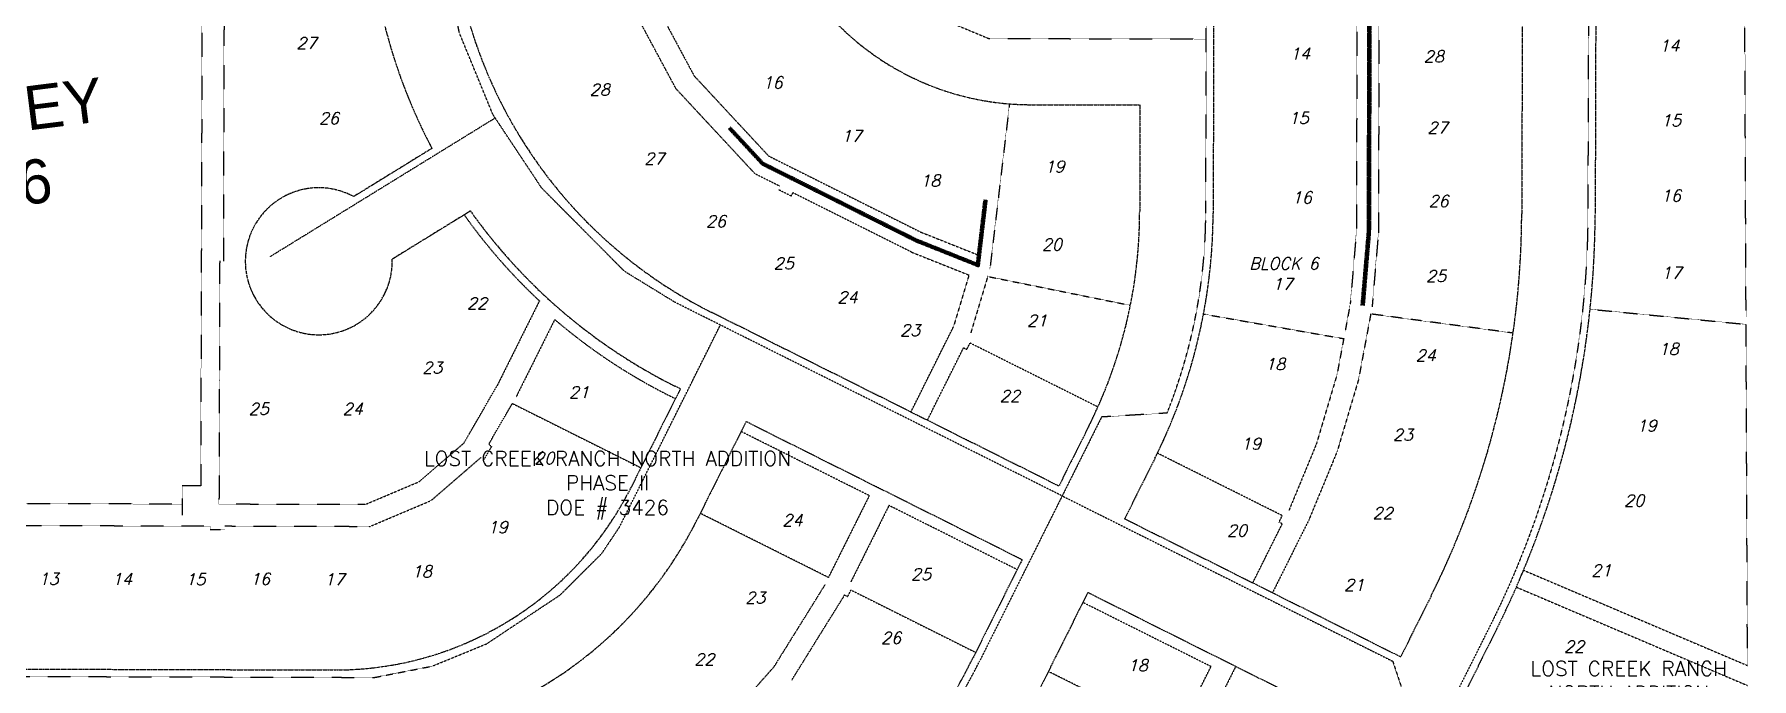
# Model space of a CAD drawing. Header units: feet. Extents: x 2327405 to 2393004, y 6977726 to 7089689.
# Drawn here: x 2341284 to 2342452, y 7041800 to 7042238 of the extents above; entities that cross this region are included whole.
import ezdxf

# ---------------------------------------------------------------- set-up
doc = ezdxf.new("R2010")
doc.units = ezdxf.units.FT
doc.header["$MEASUREMENT"] = 0
for name, pattern in [('HIDDEN2', [0.1875, 0.125, -0.0625]), ('HIDN200', [0.75, 0.5, -0.25]), ('HIDN50', [0.1875, 0.125, -0.0625]), ('PHNTM50', [1.5, 1, -0.1, 0.1, -0.1, 0.1, -0.1])]:
    doc.linetypes.add(name, pattern=pattern)
doc.layers.get('0').update_dxf_attribs({"linetype": 'CONTINUOUS'})
for name, color, linetype in [('s-adjoiner-txt', 2, 'CONTINUOUS'), ('s-easement', 252, 'HIDDEN2'), ('s-lot no.', 252, 'CONTINUOUS'), ('s-row', 252, 'PHNTM50'), ('s-survey-abs', 252, 'CONTINUOUS'), ('s-w', 251, 'HIDN50'), ('s-wall', 252, 'HIDN200')]:
    doc.layers.add(name, color=color, linetype=linetype)
doc.styles.add('L100', font='simplex.shx', dxfattribs={"height": 10})
doc.styles.add('LS80', font='simplex.shx', dxfattribs={"oblique": 15, "height": 8})
doc.styles.add('SHADOW', font='shadow')

# ---------------------------------------------------------------- blocks, each defined once
blk = doc.blocks.new('2005042-10b')
at = {"layer": 's-easement'}
for p, q in [((2342184.40707, 7042449.94328), (2342183.42654, 7042104.12495)), ((2342199.40701, 7042449.90075), (2342198.42474, 7042103.4683)), ((2342448.64745, 7042046.19182), (2342447.00514, 7042449.19871)), ((2341398.28205, 7042406.96392), (2341396.93343, 7041931.32757)), ((2341720.42734, 7042201.41115), (2341683.20514, 7042270.73676)), ((2341699.76509, 7042271.60361), (2341732.72871, 7042210.2095)), ((2341412.84271, 7042251.99556), (2341412.36708, 7042084.24939)), ((2341732.72871, 7042210.2095), (2341783.43339, 7042155.6735)), ((2341774.29734, 7042143.47065), (2341720.42734, 7042201.41115)), ((2341947.35398, 7042191.13117), (2341933.99218, 7042078.56633)), ((2341783.43339, 7042155.6735), (2341886.93838, 7042103.93671)), ((2341791.06706, 7042135.08833), (2341774.29734, 7042143.47065)), ((2341798.89412, 7042128.38108), (2341789.9493, 7042132.85213)), ((2341798.89412, 7042128.38108), (2341800.01188, 7042130.61728)), ((2341880.79862, 7042090.23617), (2341800.01188, 7042130.61728)), ((2341886.93838, 7042103.93671), (2341927.36174, 7042087.83392)), ((2342183.42654, 7042104.12495), (2342179.26845, 7042055.13443)), ((2342198.42474, 7042103.4683), (2342194.15086, 7042053.11366)), ((2341409.86709, 7042084.25648), (2341409.39793, 7041918.79217)), ((2341880.79862, 7042090.23617), (2341919.7899, 7042074.70385)), ((2341919.7899, 7042074.70385), (2341909.1513, 7042039.24827)), ((2341932.55594, 7042073.75554), (2341921.00005, 7042035.2429)), ((2341932.55594, 7042073.75554), (2342029.5998, 7042054.13442)), ((2341627.48611, 7042057.12051), (2341598.24561, 7041998.62174)), ((2342079.4268, 7042048.17416), (2342174.82807, 7042031.43862)), ((2342179.26845, 7042055.13443), (2342175.74906, 7042036.35341)), ((2342193.23108, 7042048.20528), (2342184.81756, 7042003.30697)), ((2342290.09371, 7042035.22299), (2342193.23108, 7042048.20528)), ((2342342.502, 7042051.48453), (2342448.66793, 7042041.16627)), ((2341637.92176, 7042044.44897), (2341611.55991, 7041991.70925)), ((2341880.28223, 7041981.49259), (2341909.1513, 7042039.24827)), ((2342449.6137, 7041809.08195), (2342448.66793, 7042041.16627)), ((2341891.46325, 7041975.90378), (2341916.05402, 7042025.10026)), ((2341918.29022, 7042023.9825), (2341916.05402, 7042025.10026)), ((2341918.29022, 7042023.9825), (2341920.52575, 7042028.45491)), ((2342007.53735, 7041984.96231), (2341920.52575, 7042028.45491)), ((2342174.82807, 7042031.43862), (2342170.21809, 7042006.83768)), ((2341576.16269, 7041960.48709), (2341598.24561, 7041998.62174)), ((2342170.21809, 7042006.83768), (2342156.18399, 7041959.69184)), ((2342184.81756, 7042003.30697), (2342170.34104, 7041954.67488)), ((2341592.9961, 7041959.62354), (2341609.06223, 7041987.36788)), ((2341609.06223, 7041987.36788), (2341696.53633, 7041943.64411)), ((2341851.94915, 7041924.66398), (2341764.7372, 7041968.25672)), ((2341545.75166, 7041934.21638), (2341576.16269, 7041960.48709)), ((2341589.89207, 7041949.27442), (2341594.96397, 7041958.033)), ((2341592.9961, 7041959.62354), (2341594.96397, 7041958.033)), ((2342133.02455, 7041911.0581), (2342048.03247, 7041953.54124)), ((2342156.18399, 7041959.69184), (2342137.47899, 7041914.42139)), ((2342170.34104, 7041954.67488), (2342151.03377, 7041907.9468)), ((2341553.77064, 7041921.32179), (2341587.87848, 7041950.786)), ((2341384.43348, 7041931.36301), (2341384.37677, 7041911.36309)), ((2341396.93343, 7041931.32757), (2341384.43348, 7041931.36301)), ((2341508.6287, 7041918.51082), (2341545.75166, 7041934.21638)), ((2341508.6287, 7041918.51082), (2341409.39793, 7041918.79217)), ((2341511.65078, 7041903.50219), (2341553.77064, 7041921.32179)), ((2341851.94915, 7041924.66398), (2341824.1224, 7041868.9936)), ((2341865.36637, 7041917.95741), (2341839.42863, 7041866.06618)), ((2341952.57831, 7041874.36467), (2341865.36637, 7041917.95741)), ((2341403.47606, 7041903.80891), (2341113.47722, 7041904.63117)), ((2341824.1224, 7041868.9936), (2341736.91046, 7041912.58633)), ((2342112.9055, 7041865.21626), (2342133.02522, 7041905.46793)), ((2342151.03377, 7041907.9468), (2342126.32272, 7041858.50969)), ((2342130.78902, 7041906.58569), (2342133.02455, 7041911.0581)), ((2342133.02522, 7041905.46793), (2342130.78902, 7041906.58569)), ((2341403.46897, 7041901.30892), (2341403.47606, 7041903.80891)), ((2341413.46893, 7041901.28056), (2341403.46897, 7041901.30892)), ((2341511.65078, 7041903.50219), (2341413.47602, 7041903.78055)), ((2342297.24206, 7041873.9044), (2342449.6137, 7041809.08195)), ((2341787.24281, 7041808.34848), (2341822.10862, 7041864.41035)), ((2341839.39652, 7041860.4924), (2341837.10904, 7041855.92201)), ((2341839.39652, 7041860.4924), (2341924.40505, 7041818.00103)), ((2342292.30792, 7041862.41936), (2342449.66915, 7041795.47422)), ((2341799.3082, 7041799.3459), (2341833.80225, 7041854.81)), ((2341834.95758, 7041857.12136), (2341833.80225, 7041854.81)), ((2341834.95758, 7041857.12136), (2341837.15866, 7041856.02115)), ((2342084.51433, 7041808.41669), (2341997.30239, 7041852.00942)), ((2341745.39578, 7041761.17974), (2341787.24281, 7041808.34848)), ((2342058.80512, 7041762.57417), (2341973.82938, 7041805.04915)), ((2342101.28484, 7041808.41873), (2342054.1875, 7041714.19544)), ((2342063.27685, 7041765.92882), (2342084.51433, 7041808.41669))]:
    blk.add_line(p, q, dxfattribs=at)
at = {"layer": 's-easement', "flags": 128}
blk.add_lwpolyline([(2341384.39803, 7041918.86306), (2340679.04695, 7041920.86302)], dxfattribs=at)
at = {"layer": 's-easement'}
for radius, start, end in [(383, 215.36715555, 227.0214561), (385.5, 229.44083098, 244.07092244)]:
    blk.add_arc((2341888.58657, 7042337.32677), radius, start, end, dxfattribs=at)
at = {"layer": 's-row'}
for p, q in [((2342088.21175, 7042910.21788), (2342085.96215, 7042116.82399)), ((2342298.2109, 7042909.62245), (2342295.96131, 7042116.22856)), ((2342348.2107, 7042909.48068), (2342345.96111, 7042116.08679)), ((2341961.17076, 7042190.5752), (2342036.17046, 7042190.36255)), ((2342036.17046, 7042190.36255), (2342035.96235, 7042116.96576)), ((2341554.31468, 7042160.84363), (2341501.07335, 7042128.05787)), ((2341580.53223, 7042118.26851), (2341527.29089, 7042085.48276)), ((2341980.96948, 7041931.16425), (2341744.61877, 7042049.30373)), ((2341723.36641, 7041997.32058), (2341719.58089, 7041999.21277)), ((2341723.36641, 7041997.32058), (2341689.95086, 7041930.46917)), ((2341768.09049, 7041974.96533), (2341734.67493, 7041908.11393)), ((2341955.9316, 7041881.07328), (2341768.09049, 7041974.96533)), ((2342001.67014, 7041972.57815), (2341980.96948, 7041931.16425)), ((2342046.39422, 7041950.2229), (2342025.69355, 7041908.809)), ((2342119.61411, 7041861.86298), (2342025.69355, 7041908.809)), ((2341955.9316, 7041881.07328), (2341922.51605, 7041814.22188)), ((2342000.65568, 7041858.71804), (2341967.24012, 7041791.86663)), ((2342094.57623, 7041811.77201), (2342000.65568, 7041858.71804)), ((2342213.53467, 7041814.91695), (2342119.61411, 7041861.86298)), ((2342234.23533, 7041856.33085), (2342213.53467, 7041814.91695)), ((2342278.95941, 7041833.9756), (2342258.22437, 7041792.49293)), ((2342188.49679, 7041764.82599), (2342094.57623, 7041811.77201)), ((2340658.2026, 7041808.42167), (2341488.05607, 7041806.06869))]:
    blk.add_line(p, q, dxfattribs=at)
for centre, radius, start, end in [((2341961.69531, 7042375.57446), 185, 179.83754366, 269.83754367), ((2341888.58657, 7042337.32677), 378, 179.83754366, 207.83238981), ((2341888.58657, 7042337.32677), 322, 179.83754366, 243.44190649), ((2341477.31099, 7042084.06525), 50, 61.62456126, 1.62456126), ((2341888.58657, 7042337.32677), 378, 215.4167327, 243.44202388), ((2341710.96366, 7042117.88727), 325, 336.74055632, 359.83754366), ((2341710.96366, 7042117.88727), 375, 334.77138915, 359.83754366), ((2341710.96366, 7042117.88727), 585, 333.44190649, 359.83754366), ((2341710.96366, 7042117.88727), 635, 333.44190649, 359.83754366), ((2341710.96366, 7042117.88727), 325, 334.97597058, 336.74055632), ((2341710.96366, 7042117.88727), 325, 333.44190649, 334.97597058), ((2341710.96366, 7042117.88727), 375, 333.44190649, 334.77138915), ((2341488.69252, 7042031.06779), 225, 269.83754366, 333.44190649), ((2341488.69252, 7042031.06779), 275, 269.83754366, 333.44190649), ((2341488.69252, 7042031.06779), 485, 319.43286143, 333.44190649)]:
    blk.add_arc(centre, radius, start, end, dxfattribs=at)
at = {"layer": 's-w', "flags": 128}
for points in [[(2342054.63386, 7041980.80774), (2342010.03266, 7041978.12521), (2341983.20636, 7041924.45632), (2341719.55123, 7042056.24386), (2341685.41728, 7042077.16518), (2341629.00935, 7042133.89389), (2341595.81673, 7042183.87638), (2341573.01299, 7042239.37404), (2341561.47447, 7042298.2541), (2341562.72969, 7042740.94756), (2341554.47518, 7042777.23595), (2341530.00882, 7042832.02096), (2341506.88598, 7042864.66042), (2341477.83979, 7042892.16167), (2341468.76286, 7042900.75581), (2341398.12482, 7042932.33105), (2341284.3013, 7042963.25359)], [(2341823.3404, 7042955.96908), (2341821.63289, 7042353.75889), (2341848.45235, 7042288.48815), (2341878.24075, 7042258.54047), (2341933.13752, 7042235.62981), (2342081.29787, 7042235.23477)], [(2342080.96217, 7042116.83817), (2342083.33936, 7042955.23188)], [(2341597.39475, 7042181.50015), (2341444.12435, 7042087.11698)], [(2340652.68845, 7041803.43728), (2341515.30956, 7041800.9914), (2341554.56294, 7041808.68374), (2341591.56138, 7041823.88624), (2341641.54387, 7041857.07887), (2341669.90822, 7041885.28283), (2341681.78421, 7041902.94785), (2341750.64118, 7042040.70361)], [(2341983.20636, 7041924.45632), (2341926.98845, 7041811.98636)]]:
    blk.add_lwpolyline(points, dxfattribs=at)
for points in [[(2342343.33831, 7042954.49468), (2342340.96113, 7042116.10097, -0.1156846565), (2342274.487, 7041836.21113), (2342251.54565, 7041790.3145), (2342154.37902, 7041595.92222), (2342153.78514, 7041386.47109)], [(2342054.63386, 7041980.80774, 0.0944533776), (2342080.96217, 7042116.83817)], [(2341983.20636, 7041924.45632), (2342117.37859, 7041857.39057), (2342208.16283, 7041812.0035), (2342222.47099, 7041769.0854), (2342228.58585, 7041766.0289, -0.0060499779), (2342237.19109, 7041761.59665, -0.276487777), (2342449.74054, 7041409.86634), (2342449.86927, 7041378.27766), (2342452.53055, 7041077.60688)], [(2341864.53044, 7041715.89148, 0.0540843544), (2341926.98845, 7041811.98636)]]:
    blk.add_lwpolyline(points, format="xyb", dxfattribs=at)
at = {"layer": 's-wall'}
for p, q in [((2341757.65083, 7042175.32686), (2341756.1861, 7042173.96502)), ((2341778.86536, 7042149.57207), (2341756.1861, 7042173.96502)), ((2341780.12324, 7042151.12698), (2341757.65083, 7042175.32686)), ((2341884.61191, 7042098.94315), (2341780.12324, 7042151.12698)), ((2341883.8685, 7042097.08644), (2341778.86536, 7042149.57207)), ((2341924.77575, 7042080.83956), (2341930.03058, 7042125.7858)), ((2341932.01664, 7042125.55005), (2341926.6825, 7042080.61323)), ((2341930.03058, 7042125.7858), (2341932.01664, 7042125.55005)), ((2341926.61655, 7042080.05759), (2341883.8685, 7042097.08644)), ((2341927.3299, 7042081.83924), (2341884.61191, 7042098.94315))]:
    blk.add_line(p, q, dxfattribs=at)
at = {"layer": 's-wall', "flags": 128}
for points, const_width in [([(2342187.70079, 7042053.9912), (2342191.92521, 7042103.76728), (2342194.20848, 7042908.91734), (2342108.20883, 7042909.16118)], 2), ([(2341756.92458, 7042174.63936), (2341779.4943, 7042150.34953), (2341884.2402, 7042098.01479), (2341926.97366, 7042080.94949)], 2.00009), ([(2341925.72913, 7042080.72639), (2341931.02361, 7042125.66793)], 2.00009)]:
    blk.add_lwpolyline(points, dxfattribs=dict(at, const_width=const_width))
at = {"layer": 's-wall'}
for points in [[(2342108.22349, 7042910.18554), (2342108.22349, 7042910.18554), (2342195.24156, 7042909.90156), (2342192.93834, 7042103.73753), (2342188.71505, 7042053.86624), (2342188.71304, 7042053.85554)], [(2342186.72686, 7042054.09026), (2342190.93859, 7042103.82492), (2342193.23586, 7042907.90788), (2342108.22349, 7042908.17587), (2342108.22349, 7042910.18554)]]:
    blk.add_lwpolyline(points, dxfattribs=at)
at = {"layer": 's-adjoiner-txt', "char_height": 10, "attachment_point": 2, "rotation": 359.99995136, "style": 'L100'}
for s, insert in [('LOST CREEK RANCH NORTH ADDITION\\PPHASE II\\PDOE # 3426', (2341673.7987, 7041955.00947)), ('LOST CREEK RANCH \\PNORTH ADDITION\\PPHASE III\\PDOE # 3919', (2342368.77675, 7041812.00577))]:
    blk.add_mtext(s, dxfattribs=dict(at, insert=insert))
at = {"layer": 's-lot no.', "style": 'LS80', "oblique": 15}
for s, p in [('27', (2341462.11942, 7042228.45964)), ('14', (2342389.58586, 7042226.70322)), ('14', (2342138.23503, 7042221.33382)), ('28', (2342229.31238, 7042219.39515)), ('16', (2341779.32165, 7042201.63599)), ('28', (2341661.68481, 7042196.7855)), ('26', (2341477.36691, 7042177.32461)), ('15', (2342137.27029, 7042177.59527)), ('17', (2341832.94675, 7042165.30273)), ('27', (2342231.82036, 7042170.90559)), ('15', (2342390.74431, 7042175.84953)), ('27', (2341698.75931, 7042149.93406)), ('19', (2341971.18038, 7042144.45579)), ('18', (2341886.57186, 7042134.92575)), ('16', (2342139.48111, 7042123.46418)), ('26', (2342232.52189, 7042121.04244)), ('16', (2342390.67304, 7042124.71046)), ('26', (2341740.73045, 7042107.27827)), ('20', (2341969.39288, 7042091.44497)), ('25', (2341786.89869, 7042078.60798)), ('BLOCK 6', (2342110.52861, 7042078.54392)), ('17', (2342390.93472, 7042072.20655)), ('17', (2342126.24716, 7042064.6648)), ('25', (2342230.84819, 7042069.98649)), ('22', (2341578.19703, 7042051.45375)), ('24', (2341830.26885, 7042055.53191)), ('21', (2341959.26369, 7042039.62541)), ('23', (2341872.93949, 7042033.15509)), ('24', (2342223.77589, 7042016.01484)), ('18', (2342389.10884, 7042020.46619)), ('23', (2341547.70207, 7042007.69396)), ('18', (2342121.32857, 7042010.11926)), ('21', (2341647.5485, 7041990.97674)), ('25', (2341429.5955, 7041979.66804)), ('24', (2341493.5981, 7041979.66804)), ('22', (2341940.79282, 7041988.40147)), ('19', (2342374.17452, 7041968.24056)), ('19', (2342104.87941, 7041955.94626)), ('23', (2342208.24939, 7041962.0537)), ('20', (2341623.98162, 7041946.13927)), ('22', (2342194.49538, 7041908.76984)), ('20', (2342365.62133, 7041917.29571)), ('19', (2341592.18897, 7041899.21403)), ('24', (2341792.8272, 7041903.96105)), ('20', (2342095.34754, 7041896.86147)), ('13', (2341286.56472, 7041864.03107)), ('14', (2341336.56453, 7041863.89035)), ('15', (2341386.56433, 7041863.74964)), ('16', (2341430.49944, 7041863.99338)), ('17', (2341481.0482, 7041863.76751)), ('18', (2341540.55644, 7041869.0554)), ('25', (2341880.30681, 7041867.14218)), ('21', (2342343.28585, 7041869.72819)), ('23', (2341767.48752, 7041851.23791)), ('21', (2342175.09254, 7041859.88557)), ('26', (2341859.93718, 7041823.89779)), ('22', (2342324.77662, 7041818.04271)), ('22', (2341732.83343, 7041809.26822)), ('18', (2342027.8436, 7041805.22064))]:
    blk.add_text(s, height=8, dxfattribs=at).set_placement(p)
at = {"layer": 's-survey-abs', "insert": (2341101.57525, 7042180.87811), "char_height": 30, "width": 761.7470567, "attachment_point": 2, "rotation": 7.15791421, "style": 'SHADOW'}
blk.add_mtext('LOUIS C. KING SURVEY\\PABSTRACT NO. 906', dxfattribs=at)

msp = doc.modelspace()

# ---------------------------------------------------------------- block references
msp.add_blockref('2005042-10b', (0, 0))
msp.add_blockref('2005042-10b', (0, 0))

doc.saveas('drawing.dxf')
